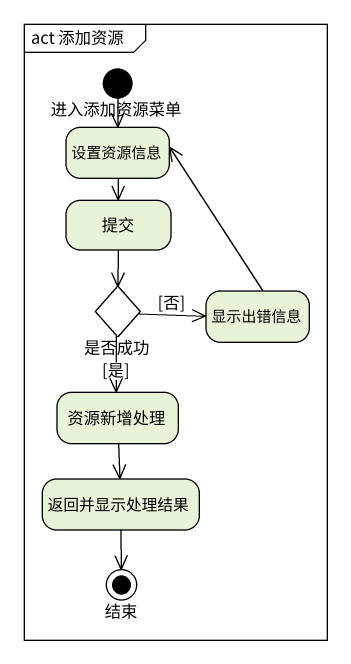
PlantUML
@startuml
mainframe act 添加资源
hide empty description
state 进入添加资源菜单 <<start>>
state 设置资源信息
state 提交
state 是否成功 <<choice>>
state 显示出错信息
state 资源新增处理
state 返回并显示处理结果
state 结束 <<end>>
进入添加资源菜单 --> 设置资源信息
设置资源信息 --> 提交
提交 --> 是否成功
是否成功 -right-> 显示出错信息 : [否]
是否成功 --> 资源新增处理 : [是]
显示出错信息 -up-> 设置资源信息
资源新增处理 --> 返回并显示处理结果
返回并显示处理结果 --> 结束
@enduml
